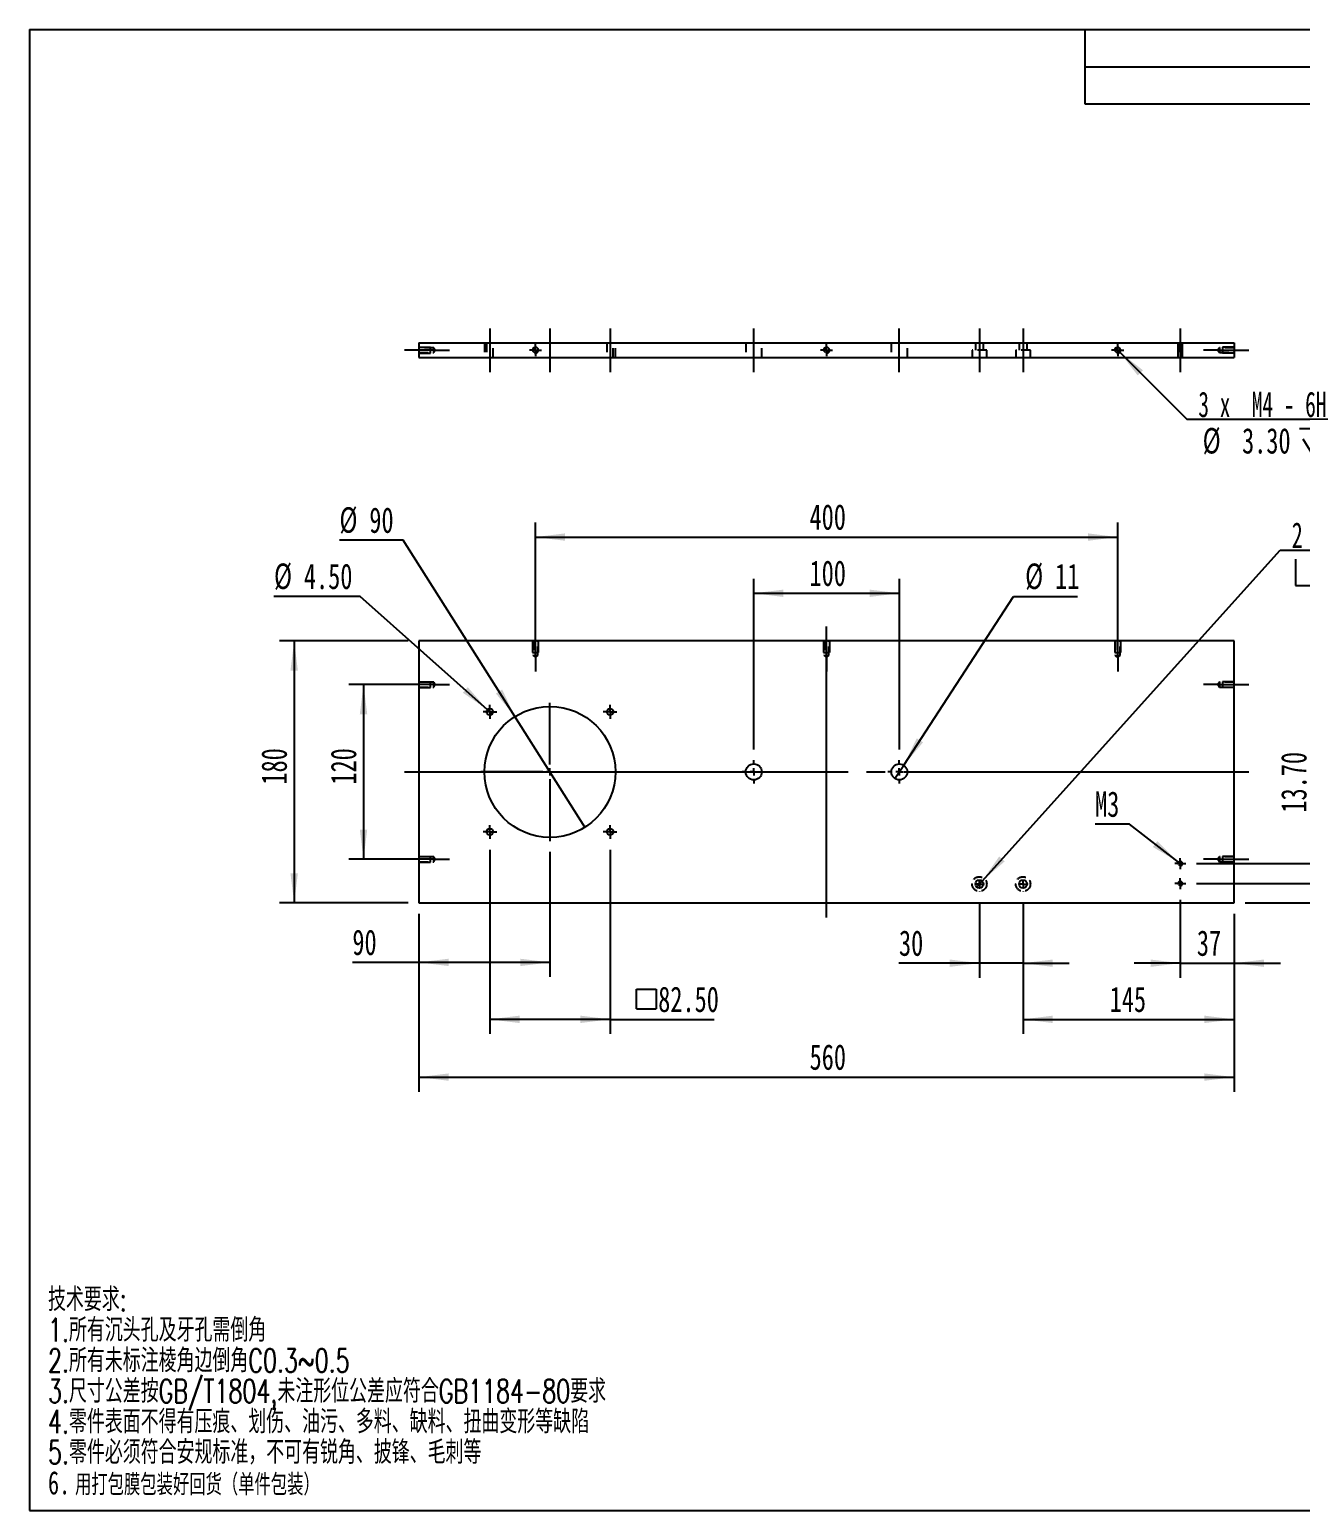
# Model space of a CAD drawing. Extents: x 2 to 292, y 3 to 207.
# Drawn here: x 2.2 to 176.8, y 3.1 to 206.6 of the extents above; entities that cross this region are included whole.
import ezdxf

# ---------------------------------------------------------------- set-up
doc = ezdxf.new("R2010")
doc.units = 0
for name, pattern in [('SLD-中心线', [34.29, 30.48, -1.27, 1.27, -1.27]), ('SLD-实线', [0]), ('SLD-虚线', [1.905, 1.27, -0.635])]:
    doc.linetypes.add(name, pattern=pattern)
doc.layers.get('0').update_dxf_attribs({"linetype": 'CONTINUOUS'})
for name, color, linetype in [('图层7', 7, 'SLD-实线'), ('图框', 7, 'SLD-实线'), ('粗实线', 7, 'SLD-实线')]:
    doc.layers.add(name, color=color, linetype=linetype)
doc.styles.add('SLDTEXTSTYLE0', font='TXT', dxfattribs={"width": 0.7})
doc.styles.add('SLDTEXTSTYLE1', font='TXT', dxfattribs={"width": 0.7, "bigfont": 'bigfont'})
doc.styles.add('SLDTEXTSTYLE10', font='TXT', dxfattribs={"width": 0.633333})
doc.styles.add('SLDTEXTSTYLE11', font='TXT', dxfattribs={"width": 0.616667})
doc.dimstyles.new('SLDDIMSTYLE0', dxfattribs={"dimtxt": 3.5, "dimasz": 4.08, "dimexe": 0, "dimexo": 0.0625, "dimgap": 0.875, "dimtad": 2, "dimlfac": 5, "dimrnd": 1e-09, "dimzin": 12, "dimtxsty": 'SLDTEXTSTYLE0', "dimsah": 1, "dimcen": 0.09, "dimazin": 3, "dimtfac": 1, "dimtofl": 0, "dimtmove": 0, "dimatfit": 3, "dimtolj": 1, "dimtzin": 12})
doc.dimstyles.new('SLDDIMSTYLE1', dxfattribs={"dimtxt": 3.5, "dimasz": 4.08, "dimexe": 0, "dimexo": 0.0625, "dimgap": 0.875, "dimtad": 2, "dimlfac": 5, "dimrnd": 1e-09, "dimzin": 4, "dimtxsty": 'SLDTEXTSTYLE0', "dimsah": 1, "dimcen": 0.09, "dimazin": 3, "dimtfac": 1, "dimtofl": 0, "dimtmove": 0, "dimatfit": 3, "dimtolj": 1, "dimtzin": 12})
doc.dimstyles.new('SLDDIMSTYLE2', dxfattribs={"dimtxt": 3.5, "dimasz": 4.08, "dimexe": 0, "dimexo": 0.0625, "dimgap": 0.875, "dimtad": 0, "dimtih": 1, "dimtoh": 1, "dimlfac": 5, "dimrnd": 1e-09, "dimzin": 12, "dimtxsty": 'SLDTEXTSTYLE0', "dimblk1": 'NONE', "dimsah": 1, "dimcen": 0, "dimazin": 3, "dimtfac": 1, "dimtmove": 0, "dimatfit": 3, "dimtolj": 1, "dimtzin": 12})
doc.dimstyles.new('SLDDIMSTYLE3', dxfattribs={"dimtxt": 3.5, "dimasz": 4.08, "dimexe": 0, "dimexo": 0.0625, "dimgap": 0.875, "dimtad": 0, "dimtih": 1, "dimtoh": 1, "dimlfac": 5, "dimrnd": 1e-09, "dimzin": 4, "dimtxsty": 'SLDTEXTSTYLE0', "dimblk1": 'NONE', "dimsah": 1, "dimcen": 0, "dimazin": 3, "dimtfac": 1, "dimtmove": 0, "dimatfit": 3, "dimtolj": 1, "dimtzin": 12})
doc.dimstyles.new('SLDDIMSTYLE4', dxfattribs={"dimtxt": 3.5, "dimasz": 4.08, "dimexe": 0, "dimexo": 0.0625, "dimgap": 0.875, "dimtad": 2, "dimlfac": 5, "dimrnd": 1e-09, "dimzin": 12, "dimtxsty": 'SLDTEXTSTYLE0', "dimsah": 1, "dimcen": 0.09, "dimazin": 3, "dimtfac": 1, "dimtmove": 0, "dimatfit": 3, "dimtolj": 1, "dimtzin": 12})
doc.dimstyles.new('SLDDIMSTYLE5', dxfattribs={"dimtxt": 3.5, "dimasz": 4.08, "dimexe": 0, "dimexo": 0.0625, "dimgap": 0.875, "dimtad": 2, "dimlfac": 5, "dimrnd": 1e-09, "dimzin": 4, "dimtxsty": 'SLDTEXTSTYLE0', "dimsah": 1, "dimcen": 0.09, "dimazin": 3, "dimtfac": 1, "dimtmove": 0, "dimatfit": 3, "dimtolj": 1, "dimtzin": 12})
doc.dimstyles.new('SLDDIMSTYLE6', dxfattribs={"dimtxt": 3.5, "dimasz": 4.08, "dimexe": 0, "dimexo": 0.0625, "dimgap": 0.875, "dimtad": 0, "dimtih": 1, "dimtoh": 1, "dimlfac": 5, "dimrnd": 1e-09, "dimzin": 4, "dimtxsty": 'SLDTEXTSTYLE0', "dimblk1": 'NONE', "dimsah": 1, "dimcen": 0, "dimazin": 3, "dimtfac": 1, "dimtmove": 0, "dimatfit": 3, "dimtolj": 1, "dimtzin": 12})
doc.dimstyles.new('SLDDIMSTYLE7', dxfattribs={"dimtxt": 3.5, "dimasz": 4.08, "dimexe": 0, "dimexo": 0.0625, "dimgap": 0.875, "dimtad": 0, "dimtih": 1, "dimtoh": 1, "dimdec": 6, "dimlfac": 5, "dimrnd": 1e-09, "dimzin": 12, "dimtxsty": 'SLDTEXTSTYLE0', "dimblk1": 'NONE', "dimsah": 1, "dimcen": 0, "dimazin": 3, "dimtfac": 1, "dimtmove": 0, "dimatfit": 3, "dimtolj": 1, "dimtzin": 12})

# ---------------------------------------------------------------- blocks, each defined once
blk = doc.blocks.new('SW_NOTE_3')
at = {"layer": '图层7', "color": 0, "attachment_point": 1}
for s, insert, char_height, style in [('\\M+18B5A术\\M+19776\\M+18B81:', (0, 4.13), 3.2, 'SLDTEXTSTYLE1'), ('1.\\M+18F8A\\M+1974C沉头\\M+18D45\\M+18B79\\M+189E5\\M+18D45\\M+18EF9\\M+1937C\\M+18A70', (0, -0.07), 3.2, 'SLDTEXTSTYLE1'), ('2.\\M+18F8A\\M+1974C\\M+196A2标\\M+1928D棱\\M+18A70边\\M+1937C\\M+18A70C0.3~0.5', (0, -4.27), 3.2, 'SLDTEXTSTYLE1'), ('3.\\M+18EDA\\M+190A1\\M+18CF6\\M+18DB7\\M+188C2GB/T1804,\\M+196A2\\M+1928D\\M+18C60\\M+188CA\\M+18CF6\\M+18DB7应\\M+19584\\M+18D87GB1184-80\\M+19776\\M+18B81', (0, -8.47), 3.2, 'SLDTEXTSTYLE1'), ('4.\\M+197EB\\M+18C8F\\M+1955C\\M+196CA\\M+19573\\M+193BE\\M+1974C压\\M+18DAD\\M+18141划伤\\M+18141\\M+196FB污\\M+18141\\M+191BD\\M+197BF\\M+18141\\M+1E39E\\M+197BF\\M+18141扭\\M+18BC8变\\M+18C60\\M+19399\\M+1E39E\\M+1E89C', (0, -12.67), 3.2, 'SLDTEXTSTYLE1'), ('5.\\M+197EB\\M+18C8F\\M+1954B须\\M+19584\\M+18D87\\M+188C0规标\\M+18F79\\M+18143\\M+19573\\M+189C2\\M+1974C锐\\M+18A70\\M+18141\\M+194E2锋\\M+18141\\M+196D1\\M+18E68\\M+19399', (0, -16.87), 3.2, 'SLDTEXTSTYLE1'), ('6.', (0, -21.07), 3.2, 'SLDTEXTSTYLE0'), ('\\M+19770\\M+191C5\\M+195EF\\M+1968C\\M+195EF\\M+19195\\M+18D44\\M+189F1货\\M+18169单\\M+18C8F\\M+195EF\\M+19195\\M+1816A', (3.72, -21.47), 2.91042, 'SLDTEXTSTYLE1')]:
    blk.add_mtext(s, dxfattribs=dict(at, insert=insert, char_height=char_height, style=style))
blk = doc.blocks.new('_D')
at = {"layer": '图框', "color": 5}
for p, q in [((55.7, 85.07), (55.7, 60.63)), ((167.7, 85.07), (167.7, 60.63)), ((55.7, 62.63), (167.7, 62.63))]:
    blk.add_line(p, q, dxfattribs=at)
for points in [[(55.7, 62.63), (59.78, 62.13), (59.78, 63.14)], [(167.7, 62.63), (163.62, 63.14), (163.62, 62.13)]]:
    blk.add_solid(points, dxfattribs=at)
at = {"layer": '图框', "color": 5, "insert": (109.37, 67.14), "char_height": 3.5, "attachment_point": 1, "style": 'SLDTEXTSTYLE0'}
blk.add_mtext('560', dxfattribs=at)
blk = doc.blocks.new('_D_1')
at = {"layer": '图框', "color": 5}
for p, q in [((54.2, 122.57), (36.55, 122.57)), ((38.55, 122.57), (38.55, 86.57)), ((54.2, 86.57), (36.55, 86.57))]:
    blk.add_line(p, q, dxfattribs=at)
for points in [[(38.55, 122.57), (38.04, 118.49), (39.06, 118.49)], [(38.55, 86.57), (39.06, 90.65), (38.04, 90.65)]]:
    blk.add_solid(points, dxfattribs=at)
at = {"layer": '图框', "color": 5, "insert": (34.04, 102.83), "char_height": 3.5, "attachment_point": 1, "rotation": 90, "style": 'SLDTEXTSTYLE0'}
blk.add_mtext('180', dxfattribs=at)
blk = doc.blocks.new('_D_2')
at = {"layer": '图框', "color": 5}
for p, q in [((101.7, 107.67), (101.7, 131.12)), ((121.7, 107.67), (121.7, 131.12)), ((101.7, 129.12), (121.7, 129.12))]:
    blk.add_line(p, q, dxfattribs=at)
for points in [[(101.7, 129.12), (105.78, 128.61), (105.78, 129.62)], [(121.7, 129.12), (117.62, 129.62), (117.62, 128.61)]]:
    blk.add_solid(points, dxfattribs=at)
at = {"layer": '图框', "color": 5, "insert": (109.36, 133.63), "char_height": 3.5, "attachment_point": 1, "style": 'SLDTEXTSTYLE0'}
blk.add_mtext('100', dxfattribs=at)
blk = doc.blocks.new('_D_3')
at = {"layer": '图框', "color": 5}
for p, q in [((56.22, 116.57), (46.08, 116.57)), ((48.08, 116.57), (48.08, 92.57)), ((56.22, 92.57), (46.08, 92.57))]:
    blk.add_line(p, q, dxfattribs=at)
for points in [[(48.08, 116.57), (47.57, 112.49), (48.59, 112.49)], [(48.08, 92.57), (48.59, 96.65), (47.57, 96.65)]]:
    blk.add_solid(points, dxfattribs=at)
at = {"layer": '图框', "color": 5, "insert": (43.57, 102.83), "char_height": 3.5, "attachment_point": 1, "rotation": 90, "style": 'SLDTEXTSTYLE0'}
blk.add_mtext('120', dxfattribs=at)
blk = doc.blocks.new('_D_4')
at = {"layer": '图框', "color": 5}
for p, q in [((71.7, 122.05), (71.7, 138.84)), ((151.7, 122.05), (151.7, 138.84)), ((71.7, 136.84), (151.7, 136.84))]:
    blk.add_line(p, q, dxfattribs=at)
for points in [[(71.7, 136.84), (75.78, 136.33), (75.78, 137.35)], [(151.7, 136.84), (147.62, 137.35), (147.62, 136.33)]]:
    blk.add_solid(points, dxfattribs=at)
at = {"layer": '图框', "color": 5, "insert": (109.36, 141.35), "char_height": 3.5, "attachment_point": 1, "style": 'SLDTEXTSTYLE0'}
blk.add_mtext('400', dxfattribs=at)
blk = doc.blocks.new('_D_5')
at = {"layer": '图框', "color": 5}
for p, q in [((73.7, 93.57), (73.7, 76.4)), ((55.7, 85.07), (55.7, 76.4)), ((55.7, 78.4), (46.55, 78.4)), ((73.7, 78.4), (55.7, 78.4))]:
    blk.add_line(p, q, dxfattribs=at)
for points in [[(55.7, 78.4), (59.78, 77.89), (59.78, 78.9)], [(73.7, 78.4), (69.62, 78.9), (69.62, 77.89)]]:
    blk.add_solid(points, dxfattribs=at)
at = {"layer": '图框', "color": 5, "insert": (46.55, 82.91), "char_height": 3.5, "attachment_point": 1, "style": 'SLDTEXTSTYLE0'}
blk.add_mtext('90', dxfattribs=at)
blk = doc.blocks.new('SW_SYMBOL_MOD_BOX')
at = {"layer": '图框', "color": 0}
for p, q in [((200, 200), (200, 800)), ((200, 800), (800, 800)), ((800, 800), (800, 200)), ((200, 200), (800, 200))]:
    blk.add_line(p, q, dxfattribs=at)
blk = doc.blocks.new('_D_6')
at = {"layer": '图框', "color": 5}
for p, q in [((65.45, 93.87), (65.45, 68.57)), ((81.95, 93.87), (81.95, 68.57)), ((81.95, 70.57), (65.45, 70.57)), ((81.95, 70.57), (96.24, 70.57))]:
    blk.add_line(p, q, dxfattribs=at)
for points in [[(65.45, 70.57), (69.53, 70.06), (69.53, 71.08)], [(81.95, 70.57), (77.87, 71.08), (77.87, 70.06)]]:
    blk.add_solid(points, dxfattribs=at)
at = {"layer": '图框', "color": 5, "xscale": 0.004511737089201878, "yscale": 0.004511737089201878, "zscale": 0.004511737089201878, "rotation": 359.9999999999996}
blk.add_blockref('SW_SYMBOL_MOD_BOX', (84.67, 71.09), dxfattribs=at)
at = {"layer": '图框', "color": 5, "insert": (88.57, 75.08), "char_height": 3.5, "attachment_point": 1, "style": 'SLDTEXTSTYLE0'}
blk.add_mtext('82.50', dxfattribs=at)
blk = doc.blocks.new('_D_7')
at = {"layer": '图框', "color": 5}
for p, q in [((53.53, 136.41), (44.77, 136.41)), ((68.88, 112.17), (53.53, 136.41)), ((78.51, 96.96), (68.88, 112.17))]:
    blk.add_line(p, q, dxfattribs=at)
blk.add_solid([(68.88, 112.17), (67.13, 115.89), (66.27, 115.35)], dxfattribs=at)
at = {"layer": '图框', "color": 5, "char_height": 3.5, "attachment_point": 1, "style": 'SLDTEXTSTYLE0'}
for s, insert in [('%%c', (44.77, 140.94)), ('90', (48.88, 140.92))]:
    blk.add_mtext(s, dxfattribs=dict(at, insert=insert))
blk = doc.blocks.new('_NONE')
blk = doc.blocks.new('_D_8')
at = {"layer": '图框', "color": 5}
for p, q in [((47.62, 128.69), (35.78, 128.69)), ((65.11, 113.12), (47.62, 128.69)), ((65.78, 112.52), (65.11, 113.12))]:
    blk.add_line(p, q, dxfattribs=at)
blk.add_solid([(65.11, 113.12), (62.4, 116.21), (61.73, 115.45)], dxfattribs=at)
at = {"layer": '图框', "color": 5, "char_height": 3.5, "attachment_point": 1, "style": 'SLDTEXTSTYLE0'}
for s, insert in [('%%c', (35.78, 133.21)), ('4.50', (39.89, 133.2))]:
    blk.add_mtext(s, dxfattribs=dict(at, insert=insert))
blk = doc.blocks.new('_D_9')
at = {"layer": '图框', "color": 5}
for p, q in [((160.3, 86.98), (160.3, 76.29)), ((167.7, 85.07), (167.7, 76.29)), ((160.3, 78.29), (153.95, 78.29)), ((160.3, 78.29), (167.7, 78.29)), ((167.7, 78.29), (174.05, 78.29))]:
    blk.add_line(p, q, dxfattribs=at)
for points in [[(160.3, 78.29), (156.22, 78.79), (156.22, 77.78)], [(167.7, 78.29), (171.78, 77.78), (171.78, 78.79)]]:
    blk.add_solid(points, dxfattribs=at)
at = {"layer": '图框', "color": 5, "insert": (162.58, 82.8), "char_height": 3.5, "attachment_point": 1, "style": 'SLDTEXTSTYLE0'}
blk.add_mtext('37', dxfattribs=at)
blk = doc.blocks.new('_D_10')
at = {"layer": '图框', "color": 5}
for p, q in [((138.7, 86.62), (138.7, 68.57)), ((167.7, 85.07), (167.7, 68.57)), ((138.7, 70.57), (167.7, 70.57))]:
    blk.add_line(p, q, dxfattribs=at)
for points in [[(138.7, 70.57), (142.78, 70.06), (142.78, 71.08)], [(167.7, 70.57), (163.62, 71.08), (163.62, 70.06)]]:
    blk.add_solid(points, dxfattribs=at)
at = {"layer": '图框', "color": 5, "insert": (150.6, 75.08), "char_height": 3.5, "attachment_point": 1, "style": 'SLDTEXTSTYLE0'}
blk.add_mtext('145', dxfattribs=at)
blk = doc.blocks.new('_D_11')
at = {"layer": '图框', "color": 5}
for p, q in [((132.7, 86.62), (132.7, 76.29)), ((138.7, 86.62), (138.7, 76.29)), ((132.7, 78.29), (121.65, 78.29)), ((138.7, 78.29), (132.7, 78.29)), ((138.7, 78.29), (145.05, 78.29))]:
    blk.add_line(p, q, dxfattribs=at)
for points in [[(132.7, 78.29), (128.62, 78.79), (128.62, 77.78)], [(138.7, 78.29), (142.78, 77.78), (142.78, 78.79)]]:
    blk.add_solid(points, dxfattribs=at)
at = {"layer": '图框', "color": 5, "insert": (121.65, 82.8), "char_height": 3.5, "attachment_point": 1, "style": 'SLDTEXTSTYLE0'}
blk.add_mtext('30', dxfattribs=at)
blk = doc.blocks.new('_D_12')
at = {"layer": '图框', "color": 5}
for p, q in [((187.3, 89.23), (187.3, 95.58)), ((162.55, 89.23), (189.3, 89.23)), ((187.3, 89.23), (187.3, 86.57)), ((169.2, 86.57), (189.3, 86.57)), ((187.3, 86.57), (187.3, 71.7))]:
    blk.add_line(p, q, dxfattribs=at)
for points in [[(187.3, 89.23), (187.81, 93.31), (186.79, 93.31)], [(187.3, 86.57), (186.79, 82.49), (187.81, 82.49)]]:
    blk.add_solid(points, dxfattribs=at)
at = {"layer": '图框', "color": 5, "insert": (182.79, 71.7), "char_height": 3.5, "attachment_point": 1, "rotation": 90, "style": 'SLDTEXTSTYLE0'}
blk.add_mtext('13.32', dxfattribs=at)
blk = doc.blocks.new('_D_13')
at = {"layer": '图框', "color": 5}
for p, q in [((178.65, 91.97), (178.65, 106.65)), ((162.55, 91.97), (180.65, 91.97)), ((178.65, 91.97), (178.65, 89.23)), ((162.55, 89.23), (180.65, 89.23)), ((178.65, 89.23), (178.65, 82.88))]:
    blk.add_line(p, q, dxfattribs=at)
for points in [[(178.65, 91.97), (179.16, 96.05), (178.14, 96.05)], [(178.65, 89.23), (178.14, 85.15), (179.16, 85.15)]]:
    blk.add_solid(points, dxfattribs=at)
at = {"layer": '图框', "color": 5, "insert": (174.14, 98.98), "char_height": 3.5, "attachment_point": 1, "rotation": 90, "style": 'SLDTEXTSTYLE0'}
blk.add_mtext('13.70', dxfattribs=at)
blk = doc.blocks.new('SW_SYMBOL_HOLE_SPOT')
at = {"layer": '图框', "color": 0}
for p, q in [((0, 875), (0, 75)), ((1600, 75), (1600, 875)), ((0, 75), (1600, 75))]:
    blk.add_line(p, q, dxfattribs=at)
blk = doc.blocks.new('SW_SYMBOL_HOLE_DEPTH')
at = {"layer": '图框', "color": 0}
for p, q in [((0, 875), (800, 875)), ((100, 555), (400, 75)), ((400, 875), (400, 75)), ((700, 555), (400, 75))]:
    blk.add_line(p, q, dxfattribs=at)
blk = doc.blocks.new('_D_14')
at = {"layer": '图框', "color": 5}
for p, q in [((133.07, 89.58), (174.03, 135.06)), ((174.03, 135.06), (201.18, 135.06)), ((132.33, 88.76), (133.07, 89.58))]:
    blk.add_line(p, q, dxfattribs=at)
blk.add_solid([(133.07, 89.58), (136.17, 92.27), (135.42, 92.95)], dxfattribs=at)
at = {"layer": '图框', "color": 5, "xscale": 0.004511737089201878, "yscale": 0.004511737089201878, "zscale": 0.004511737089201878}
for name, p in [('SW_SYMBOL_HOLE_SPOT', (176.11, 129.85)), ('SW_SYMBOL_HOLE_DEPTH', (193.72, 129.85))]:
    blk.add_blockref(name, p, dxfattribs=at)
at = {"layer": '图框', "color": 5, "char_height": 3.5, "attachment_point": 1}
for s, insert, style in [('2 x', (175.62, 138.86), 'SLDTEXTSTYLE10'), ('%%c', (181.75, 138.87), 'SLDTEXTSTYLE0'), ('5.50 贯\\M+190FA', (187.17, 138.86), 'SLDTEXTSTYLE1'), ('%%c', (183.48, 133.86), 'SLDTEXTSTYLE0'), ('10', (188.9, 133.84), 'SLDTEXTSTYLE0'), ('5', (198.94, 133.84), 'SLDTEXTSTYLE0')]:
    blk.add_mtext(s, dxfattribs=dict(at, insert=insert, style=style))
blk = doc.blocks.new('_D_15')
at = {"layer": '图框', "color": 5}
for p, q in [((122.3, 105.49), (137.4, 128.69)), ((137.4, 128.69), (146.18, 128.69)), ((121.1, 103.65), (122.3, 105.49))]:
    blk.add_line(p, q, dxfattribs=at)
blk.add_solid([(122.3, 105.49), (124.95, 108.63), (124.1, 109.19)], dxfattribs=at)
at = {"layer": '图框', "color": 5, "char_height": 3.5, "attachment_point": 1, "style": 'SLDTEXTSTYLE0'}
for s, insert in [('%%c', (138.99, 133.21)), ('11', (143.1, 133.2))]:
    blk.add_mtext(s, dxfattribs=dict(at, insert=insert))
blk = doc.blocks.new('_D_16')
at = {"layer": '图框', "color": 5}
for p, q in [((153.34, 97.39), (148.59, 97.39)), ((160.06, 92.16), (153.34, 97.39)), ((160.53, 91.79), (160.06, 92.16))]:
    blk.add_line(p, q, dxfattribs=at)
blk.add_solid([(160.06, 92.16), (157.16, 95.06), (156.53, 94.26)], dxfattribs=at)
at = {"layer": '图框', "color": 5, "insert": (148.59, 101.9), "char_height": 3.5, "attachment_point": 1, "style": 'SLDTEXTSTYLE0'}
blk.add_mtext('M3', dxfattribs=at)
blk = doc.blocks.new('SW_CENTERMARKSYMBOL_0')
at = {"layer": '图框', "color": 0}
for p, q in [((-0.5, 0), (-0.75, 0)), ((0, 0), (-0.5, 0)), ((0, 0.5), (0, 0.75)), ((0, 0), (0, 0.5)), ((0, 0), (0, -0.5)), ((0, 0), (0.5, 0)), ((0.5, 0), (0.75, 0)), ((0, -0.5), (0, -0.75))]:
    blk.add_line(p, q, dxfattribs=at)
blk = doc.blocks.new('SW_CENTERMARKSYMBOL_1')
at = {"layer": '图框', "color": 0}
for p, q in [((-0.5, 0), (-0.75, 0)), ((0, 0), (-0.5, 0)), ((0, 0.5), (0, 0.75)), ((0, 0), (0, 0.5)), ((0, 0), (0, -0.5)), ((0, 0), (0.5, 0)), ((0.5, 0), (0.75, 0)), ((0, -0.5), (0, -0.75))]:
    blk.add_line(p, q, dxfattribs=at)
blk = doc.blocks.new('SW_CENTERMARKSYMBOL_2')
at = {"layer": '图框', "color": 0}
for p, q in [((0, 1), (0, 9.5)), ((-1, 0), (-9.5, 0)), ((0, 0), (-0.5, 0)), ((0, 0), (0, 0.5)), ((0, 0), (0, -0.5)), ((0, 0), (0.5, 0)), ((1, 0), (9.5, 0)), ((0, -1), (0, -9.5))]:
    blk.add_line(p, q, dxfattribs=at)
blk = doc.blocks.new('SW_CENTERMARKSYMBOL_3')
at = {"layer": '图框', "color": 0}
for p, q in [((-0.5, 0), (-0.95, 0)), ((0, 0), (-0.5, 0)), ((0, 0.5), (0, 0.95)), ((0, 0), (0, 0.5)), ((0, 0), (0, -0.5)), ((0, 0), (0.5, 0)), ((0.5, 0), (0.95, 0)), ((0, -0.5), (0, -0.95))]:
    blk.add_line(p, q, dxfattribs=at)
blk = doc.blocks.new('SW_CENTERMARKSYMBOL_4')
at = {"layer": '图框', "color": 0}
for p, q in [((-0.5, 0), (-0.95, 0)), ((0, 0), (-0.5, 0)), ((0, 0.5), (0, 0.95)), ((0, 0), (0, 0.5)), ((0, 0), (0, -0.5)), ((0, 0), (0.5, 0)), ((0.5, 0), (0.95, 0)), ((0, -0.5), (0, -0.95))]:
    blk.add_line(p, q, dxfattribs=at)
blk = doc.blocks.new('SW_CENTERMARKSYMBOL_5')
at = {"layer": '图框', "color": 0}
for p, q in [((-0.5, 0), (-0.95, 0)), ((0, 0), (-0.5, 0)), ((0, 0.5), (0, 0.95)), ((0, 0), (0, 0.5)), ((0, 0), (0, -0.5)), ((0, 0), (0.5, 0)), ((0.5, 0), (0.95, 0)), ((0, -0.5), (0, -0.95))]:
    blk.add_line(p, q, dxfattribs=at)
blk = doc.blocks.new('SW_CENTERMARKSYMBOL_6')
at = {"layer": '图框', "color": 0}
for p, q in [((-0.5, 0), (-0.95, 0)), ((0, 0), (-0.5, 0)), ((0, 0.5), (0, 0.95)), ((0, 0), (0, 0.5)), ((0, 0), (0, -0.5)), ((0, 0), (0.5, 0)), ((0.5, 0), (0.95, 0)), ((0, -0.5), (0, -0.95))]:
    blk.add_line(p, q, dxfattribs=at)
blk = doc.blocks.new('SW_CENTERMARKSYMBOL_7')
at = {"layer": '图框', "color": 0}
for p, q in [((-1, 0), (-1.05, 0)), ((0, 0), (-0.5, 0)), ((0, 1), (0, 1.05)), ((0, 0), (0, 0.5)), ((0, 0), (0, -0.5)), ((0, 0), (0.5, 0)), ((1, 0), (1.05, 0)), ((0, -1), (0, -1.05))]:
    blk.add_line(p, q, dxfattribs=at)
blk = doc.blocks.new('SW_CENTERMARKSYMBOL_8')
at = {"layer": '图框', "color": 0}
for p, q in [((-1, 0), (-1.05, 0)), ((0, 0), (-0.5, 0)), ((0, 1), (0, 1.05)), ((0, 0), (0, 0.5)), ((0, 0), (0, -0.5)), ((0, 0), (0.5, 0)), ((1, 0), (1.05, 0)), ((0, -1), (0, -1.05))]:
    blk.add_line(p, q, dxfattribs=at)
blk = doc.blocks.new('SW_CENTERMARKSYMBOL_9')
at = {"layer": '图框', "color": 0}
for p, q in [((-1, 0), (-1.6, 0)), ((0, 0), (-0.5, 0)), ((0, 1), (0, 1.6)), ((0, 0), (0, 0.5)), ((0, 0), (0, -0.5)), ((0, 0), (0.5, 0)), ((1, 0), (1.6, 0)), ((0, -1), (0, -1.6))]:
    blk.add_line(p, q, dxfattribs=at)
blk = doc.blocks.new('SW_CENTERMARKSYMBOL_10')
at = {"layer": '图框', "color": 0}
for p, q in [((-1, 0), (-1.6, 0)), ((0, 0), (-0.5, 0)), ((0, 1), (0, 1.6)), ((0, 0), (0, 0.5)), ((0, 0), (0, -0.5)), ((0, 0), (0.5, 0)), ((1, 0), (1.6, 0)), ((0, -1), (0, -1.6))]:
    blk.add_line(p, q, dxfattribs=at)
blk = doc.blocks.new('_D_19')
at = {"layer": '图框', "color": 5}
for p, q in [((151.46, 162.75), (151.93, 162.28)), ((151.93, 162.28), (161.19, 153.03)), ((161.19, 153.03), (190.38, 153.03))]:
    blk.add_line(p, q, dxfattribs=at)
blk.add_solid([(151.93, 162.28), (154.46, 159.04), (155.18, 159.76)], dxfattribs=at)
at = {"layer": '图框', "color": 5, "xscale": 0.004511737089201878, "yscale": 0.004511737089201878, "zscale": 0.004511737089201878}
for p in [(183.42, 152.84), (176.68, 147.83)]:
    blk.add_blockref('SW_SYMBOL_HOLE_DEPTH', p, dxfattribs=at)
at = {"layer": '图框', "color": 5, "char_height": 3.5, "attachment_point": 1}
for s, insert, style in [('3 x  M4 - 6H', (162.78, 156.83), 'SLDTEXTSTYLE11'), ('8', (188.63, 156.83), 'SLDTEXTSTYLE0'), ('%%c', (163.37, 151.83), 'SLDTEXTSTYLE0'), ('3.30', (168.79, 151.82), 'SLDTEXTSTYLE0'), ('10.10', (181.9, 151.82), 'SLDTEXTSTYLE0')]:
    blk.add_mtext(s, dxfattribs=dict(at, insert=insert, style=style))
blk = doc.blocks.new('SW_CENTERMARKSYMBOL_13')
at = {"layer": '图框', "color": 0}
for p, q in [((-0.5, 0), (-0.83, 0)), ((0, 0), (-0.5, 0)), ((0, 0.5), (0, 0.83)), ((0, 0), (0, 0.5)), ((0, 0), (0, -0.5)), ((0, 0), (0.5, 0)), ((0.5, 0), (0.83, 0)), ((0, -0.5), (0, -0.83))]:
    blk.add_line(p, q, dxfattribs=at)
blk = doc.blocks.new('SW_CENTERMARKSYMBOL_14')
at = {"layer": '图框', "color": 0}
for p, q in [((-0.5, 0), (-0.83, 0)), ((0, 0), (-0.5, 0)), ((0, 0.5), (0, 0.83)), ((0, 0), (0, 0.5)), ((0, 0), (0, -0.5)), ((0, 0), (0.5, 0)), ((0.5, 0), (0.83, 0)), ((0, -0.5), (0, -0.83))]:
    blk.add_line(p, q, dxfattribs=at)
blk = doc.blocks.new('SW_CENTERMARKSYMBOL_15')
at = {"layer": '图框', "color": 0}
for p, q in [((-0.5, 0), (-0.83, 0)), ((0, 0), (-0.5, 0)), ((0, 0.5), (0, 0.83)), ((0, 0), (0, 0.5)), ((0, 0), (0, -0.5)), ((0, 0), (0.5, 0)), ((0.5, 0), (0.83, 0)), ((0, -0.5), (0, -0.83))]:
    blk.add_line(p, q, dxfattribs=at)

msp = doc.modelspace()

# ---------------------------------------------------------------- linework, layer by layer
at = {"color": 7, "linetype": 'SLD-实线'}
for p, q in [((55.69763003, 163.51378317), (167.69763051, 163.51378317)), ((55.69763003, 163.51378317), (55.69763003, 161.51378322)), ((55.69763027, 162.9137832), (57.29763027, 162.9137832)), ((55.69763027, 162.9137832), (57.29763027, 162.9137832)), ((159.99763027, 161.5137832), (159.99763027, 163.5137832)), ((159.99763027, 161.5137832), (159.99763027, 163.5137832)), ((160.59763027, 161.5137832), (160.59763027, 163.5137832)), ((160.59763027, 161.5137832), (160.59763027, 163.5137832)), ((167.69763027, 162.9137832), (166.09763027, 162.9137832)), ((167.69763027, 162.9137832), (166.09763027, 162.9137832)), ((167.69763051, 163.51378317), (167.69763051, 161.51378322)), ((55.69763003, 161.51378322), (167.69763051, 161.51378322)), ((55.69763027, 162.1137832), (57.29763027, 162.1137832)), ((55.69763027, 162.1137832), (57.29763027, 162.1137832)), ((167.69763027, 162.1137832), (166.09763027, 162.1137832)), ((167.69763027, 162.1137832), (166.09763027, 162.1137832)), ((55.69763003, 122.56725325), (55.69763003, 86.56725182)), ((167.69763051, 122.56725325), (55.69763003, 122.56725325)), ((71.29763027, 122.56725253), (71.29763027, 120.96725253)), ((72.09763027, 122.56725253), (72.09763027, 120.96725253)), ((111.29763027, 122.56725253), (111.29763027, 120.96725253)), ((112.09763027, 122.56725253), (112.09763027, 120.96725253)), ((151.29763027, 122.56725253), (151.29763027, 120.96725253)), ((152.09763027, 122.56725253), (152.09763027, 120.96725253)), ((167.69763051, 86.56725182), (167.69763051, 122.56725325)), ((55.69763027, 116.96725253), (57.29763027, 116.96725253)), ((55.69763027, 116.16725253), (57.29763027, 116.16725253)), ((167.69763027, 116.96725253), (166.09763027, 116.96725253)), ((167.69763027, 116.16725253), (166.09763027, 116.16725253)), ((55.69763027, 92.96725253), (57.29763027, 92.96725253)), ((55.69763027, 92.16725253), (57.29763027, 92.16725253)), ((167.69763027, 92.96725253), (166.09763027, 92.96725253)), ((167.69763027, 92.16725253), (166.09763027, 92.16725253)), ((55.69763003, 86.56725182), (167.69763051, 86.56725182))]:
    msp.add_line(p, q, dxfattribs=at)
at = {"color": 7, "linetype": 'SLD-虚线'}
for p, q in [((57.71763144, 162.84378319), (55.69763003, 162.84378319)), ((57.29763027, 162.1137832), (57.29763027, 162.9137832)), ((57.29763027, 162.1137832), (57.29763027, 162.9137832)), ((57.71763144, 162.5137832), (57.71763144, 162.84378319)), ((57.91591225, 162.5137832), (57.71763144, 162.84378319)), ((64.69763039, 163.51378317), (64.69763039, 161.51378322)), ((64.9976295, 163.51378317), (64.9976295, 161.51378322)), ((65.89762984, 161.51378322), (65.89762984, 163.51378317)), ((81.49763165, 163.51378317), (81.49763165, 161.51378322)), ((82.397629, 161.51378322), (82.397629, 163.51378317)), ((82.6976311, 161.51378322), (82.6976311, 163.51378317)), ((100.59763012, 163.51378317), (100.59763012, 161.51378322)), ((102.79763011, 161.51378322), (102.79763011, 163.51378317)), ((120.59763042, 163.51378317), (120.59763042, 161.51378322)), ((122.79763041, 161.51378322), (122.79763041, 163.51378317)), ((132.14763073, 163.51378317), (132.14763073, 162.5137832)), ((133.24762998, 162.5137832), (133.24762998, 163.51378317)), ((138.14762948, 163.51378317), (138.14762948, 162.5137832)), ((139.24763022, 162.5137832), (139.24763022, 163.51378317)), ((160.04763065, 163.51378317), (160.04763065, 161.51378322)), ((160.54763017, 161.51378322), (160.54763017, 163.51378317)), ((165.67762909, 162.84378319), (165.47934828, 162.5137832)), ((165.67762909, 162.84378319), (165.67762909, 162.1837832)), ((167.69763051, 162.84378319), (165.67762909, 162.84378319)), ((166.09763027, 162.9137832), (166.09763027, 162.1137832)), ((166.09763027, 162.9137832), (166.09763027, 162.1137832)), ((55.69763003, 162.1837832), (57.71763144, 162.1837832)), ((57.71763144, 162.1837832), (57.71763144, 162.5137832)), ((57.71763144, 162.1837832), (57.91591225, 162.5137832)), ((133.69763015, 162.5137832), (131.69763057, 162.5137832)), ((131.69763057, 162.5137832), (131.69763057, 161.51378322)), ((133.69763015, 161.51378322), (133.69763015, 162.5137832)), ((139.69763039, 162.5137832), (137.69762931, 162.5137832)), ((137.69762931, 162.5137832), (137.69762931, 161.51378322)), ((139.69763039, 161.51378322), (139.69763039, 162.5137832)), ((165.47934828, 162.5137832), (165.67762909, 162.1837832)), ((165.67762909, 162.1837832), (167.69763051, 162.1837832)), ((71.36763154, 122.56725325), (71.36763154, 120.54725184)), ((72.02763079, 120.54725184), (72.02763079, 122.56725325)), ((111.36763027, 122.56725325), (111.36763027, 120.54725184)), ((112.02763027, 120.54725184), (112.02763027, 122.56725325)), ((151.36762975, 122.56725325), (151.36762975, 120.54725184)), ((152.027629, 120.54725184), (152.027629, 122.56725325)), ((71.29763027, 120.96725253), (72.09763027, 120.96725253)), ((71.36763154, 120.54725184), (72.02763079, 120.54725184)), ((71.36763154, 120.54725184), (71.69762967, 120.34896805)), ((71.69762967, 120.34896805), (72.02763079, 120.54725184)), ((111.29763027, 120.96725253), (112.09763027, 120.96725253)), ((111.36763027, 120.54725184), (112.02763027, 120.54725184)), ((111.36763027, 120.54725184), (111.69763027, 120.34896805)), ((111.69763027, 120.34896805), (112.02763027, 120.54725184)), ((151.29763027, 120.96725253), (152.09763027, 120.96725253)), ((151.36762975, 120.54725184), (152.027629, 120.54725184)), ((151.36762975, 120.54725184), (151.69763086, 120.34896805)), ((151.69763086, 120.34896805), (152.027629, 120.54725184)), ((57.71763144, 116.89725264), (55.69763003, 116.89725264)), ((55.69763003, 116.23725264), (57.71763144, 116.23725264)), ((57.29763027, 116.16725253), (57.29763027, 116.96725253)), ((57.71763144, 116.23725264), (57.71763144, 116.89725264)), ((57.91591225, 116.56725227), (57.71763144, 116.89725264)), ((57.71763144, 116.23725264), (57.91591225, 116.56725227)), ((165.67762909, 116.89725264), (165.47934828, 116.56725227)), ((165.47934828, 116.56725227), (165.67762909, 116.23725264)), ((165.67762909, 116.89725264), (165.67762909, 116.23725264)), ((167.69763051, 116.89725264), (165.67762909, 116.89725264)), ((165.67762909, 116.23725264), (167.69763051, 116.23725264)), ((166.09763027, 116.96725253), (166.09763027, 116.16725253)), ((57.71763144, 92.89725243), (55.69763003, 92.89725243)), ((55.69763003, 92.23725243), (57.71763144, 92.23725243)), ((57.29763027, 92.16725253), (57.29763027, 92.96725253)), ((57.71763144, 92.23725243), (57.71763144, 92.89725243)), ((57.91591225, 92.5672528), (57.71763144, 92.89725243)), ((57.71763144, 92.23725243), (57.91591225, 92.5672528)), ((165.67762909, 92.89725243), (165.47934828, 92.5672528)), ((165.47934828, 92.5672528), (165.67762909, 92.23725243)), ((165.67762909, 92.89725243), (165.67762909, 92.23725243)), ((167.69763051, 92.89725243), (165.67762909, 92.89725243)), ((165.67762909, 92.23725243), (167.69763051, 92.23725243)), ((166.09763027, 92.96725253), (166.09763027, 92.16725253))]:
    msp.add_line(p, q, dxfattribs=at)
for centre, radius in [((71.69763027, 162.5137832), 0.33), ((111.69763027, 162.5137832), 0.33), ((151.69763027, 162.5137832), 0.33), ((132.69763027, 89.16725253), 1), ((138.69763027, 89.16725253), 1)]:
    msp.add_circle(centre, radius, dxfattribs=at)
at = {"color": 7, "linetype": 'SLD-实线'}
for centre, radius in [((73.69763027, 104.56725253), 9), ((65.44763027, 112.81725253), 0.45), ((81.94763027, 112.81725253), 0.45), ((101.69763027, 104.56725253), 1.1), ((121.69763027, 104.56725253), 1.1), ((65.44763027, 96.31725253), 0.45), ((81.94763027, 96.31725253), 0.45), ((160.29763027, 91.97085253), 0.25), ((132.69763027, 89.16725253), 0.55), ((138.69763027, 89.16725253), 0.55), ((160.29763027, 89.23085253), 0.25)]:
    msp.add_circle(centre, radius, dxfattribs=at)
for centre, radius in [((71.69763027, 162.5137832), 0.4), ((111.69763027, 162.5137832), 0.4), ((151.69763027, 162.5137832), 0.4), ((160.29763027, 91.97085253), 0.3), ((160.29763027, 89.23085253), 0.3)]:
    msp.add_arc(centre, radius, 255, 195, dxfattribs=at)
at = {"layer": '图层7', "color": 5}
for p, q in [((147.20335433, 206.5709215), (147.20335433, 196.35433538)), ((147.20335433, 201.44208283), (292.20335529, 201.44208283)), ((147.20335433, 196.35433538), (292.20335529, 196.35433538))]:
    msp.add_line(p, q, dxfattribs=at)
at = {"layer": '图框', "color": 5, "linetype": 'SLD-中心线', "ltscale": 2}
for p, q in [((65.44763027, 165.5137832), (65.44763027, 159.5137832)), ((73.69763027, 165.5137832), (73.69763027, 159.5137832)), ((81.94763027, 165.5137832), (81.94763027, 159.5137832)), ((101.69763027, 159.5137832), (101.69763027, 165.5137832)), ((121.69763027, 159.5137832), (121.69763027, 165.5137832)), ((132.69763027, 165.5137832), (132.69763027, 162.5137832)), ((138.69763027, 165.5137832), (138.69763027, 162.5137832)), ((160.29763027, 165.5137832), (160.29763027, 159.5137832)), ((57.71763027, 162.5137832), (53.69763027, 162.5137832)), ((57.71763027, 162.5137832), (59.91591427, 162.5137832)), ((132.69763027, 162.5137832), (132.69763027, 159.5137832)), ((138.69763027, 162.5137832), (138.69763027, 159.5137832)), ((165.67763027, 162.5137832), (163.47934626, 162.5137832)), ((165.67763027, 162.5137832), (169.69763027, 162.5137832)), ((71.69763027, 120.54725253), (71.69763027, 124.56725253)), ((111.69763027, 120.54725253), (111.69763027, 124.56725253)), ((151.69763027, 120.54725253), (151.69763027, 124.56725253)), ((111.69763027, 84.56725253), (111.69763027, 122.56725253)), ((71.69763027, 120.54725253), (71.69763027, 118.34896853)), ((111.69763027, 120.54725253), (111.69763027, 118.34896853)), ((151.69763027, 120.54725253), (151.69763027, 118.34896853)), ((57.71763027, 116.56725253), (53.69763027, 116.56725253)), ((57.71763027, 116.56725253), (59.91591427, 116.56725253)), ((165.67763027, 116.56725253), (163.47934626, 116.56725253)), ((165.67763027, 116.56725253), (169.69763027, 116.56725253)), ((53.69763027, 104.56725253), (169.69763027, 104.56725253)), ((57.71763027, 92.56725253), (53.69763027, 92.56725253)), ((57.71763027, 92.56725253), (59.91591427, 92.56725253)), ((165.67763027, 92.56725253), (163.47934626, 92.56725253)), ((165.67763027, 92.56725253), (169.69763027, 92.56725253))]:
    msp.add_line(p, q, dxfattribs=at)
at = {"layer": '粗实线', "color": 5}
for p, q in [((2.20335337, 206.5709215), (2.20335337, 3.09596976)), ((2.20335337, 206.5709215), (292.20335529, 206.5709215)), ((2.20335337, 3.09596976), (292.20335529, 3.09596976))]:
    msp.add_line(p, q, dxfattribs=at)

# ---------------------------------------------------------------- block references
at = {"layer": '图层7', "color": 5}
msp.add_blockref('SW_NOTE_3', (4.72820809, 29.56181952), dxfattribs=at)
at = {"layer": '图框', "color": 5}
for name, p in [('SW_CENTERMARKSYMBOL_15', (71.69763027, 162.5137832)), ('SW_CENTERMARKSYMBOL_14', (111.69763027, 162.5137832)), ('SW_CENTERMARKSYMBOL_13', (151.69763027, 162.5137832)), ('SW_CENTERMARKSYMBOL_2', (73.69763027, 104.56725253)), ('SW_CENTERMARKSYMBOL_4', (65.44763027, 112.81725253)), ('SW_CENTERMARKSYMBOL_5', (81.94763027, 112.81725253)), ('SW_CENTERMARKSYMBOL_9', (101.69763027, 104.56725253)), ('SW_CENTERMARKSYMBOL_10', (121.69763027, 104.56725253)), ('SW_CENTERMARKSYMBOL_3', (65.44763027, 96.31725253)), ('SW_CENTERMARKSYMBOL_6', (81.94763027, 96.31725253)), ('SW_CENTERMARKSYMBOL_0', (160.29763027, 91.97085253)), ('SW_CENTERMARKSYMBOL_8', (132.69763027, 89.16725253)), ('SW_CENTERMARKSYMBOL_7', (138.69763027, 89.16725253)), ('SW_CENTERMARKSYMBOL_1', (160.29763027, 89.23085253))]:
    msp.add_blockref(name, p, dxfattribs=at)

# ---------------------------------------------------------------- dimensions: what is measured, and where the dimension line sits
dim = msp.add_diameter_dim_2p(p1=(151.46416612, 162.74700946), p2=(151.93109442, 162.28055693), text='3 x  M4 - 6H {\\fGDT;x} 8\\P%%c 3.30 {\\fGDT;x} 10.10\\P', dimstyle='SLDDIMSTYLE7', override={"dimpost": '<>'}, dxfattribs=at)
dim.commit()
dim.dimension.update_dxf_attribs({"geometry": '_D_19', "text_midpoint": (176.57868683, 152.32325415), "dimtype": 163})
for p1, p2, dimstyle, picture, middle in [((78.51233957, 96.96339994), (68.88292096, 112.17110513), 'SLDDIMSTYLE2', '_D_7', (48.35616303, 139.34558332)), ((65.78375725, 112.51805586), (65.11150328, 113.11644921), 'SLDDIMSTYLE3', '_D_8', (40.90259749, 131.62369154)), ((121.09744967, 103.64541564), (122.29781087, 105.48908942), 'SLDDIMSTYLE2', '_D_15', (142.58329197, 131.62369154)), ((160.53420549, 91.78637445), (160.06105504, 92.15533062), 'SLDDIMSTYLE2', '_D_16', (150.17194007, 99.5586958))]:
    dim = msp.add_diameter_dim_2p(p1=p1, p2=p2, dimstyle=dimstyle, dxfattribs=at)
    dim.commit()
    dim.dimension.update_dxf_attribs({"geometry": picture, "text_midpoint": middle, "dimtype": 163})
for base, p1, p2, dimstyle, picture, middle in [((151.69763027, 136.83829158), (71.69763027, 120.54725253), (151.69763027, 120.54725253), 'SLDDIMSTYLE0', '_D_4', (111.66755576, 136.83829158)), ((121.69763027, 129.11639981), (101.69763027, 106.16725253), (121.69763027, 106.16725253), 'SLDDIMSTYLE0', '_D_2', (111.66755576, 129.11639981)), ((55.69763027, 78.39506268), (73.69763027, 95.06725253), (55.69763027, 86.56725253), 'SLDDIMSTYLE0', '_D_5', (48.07888477, 78.39506268)), ((132.69763027, 78.28696395), (138.69763027, 88.11725253), (132.69763027, 88.11725253), 'SLDDIMSTYLE4', '_D_11', (123.18632465, 78.28696395)), ((167.69763027, 70.56725253), (138.69763027, 88.11725253), (167.69763027, 86.56725253), 'SLDDIMSTYLE0', '_D_10', (152.90561822, 70.56725253)), ((167.69763027, 78.28696395), (160.29763027, 88.48085253), (167.69763027, 86.56725253), 'SLDDIMSTYLE4', '_D_9', (164.11284271, 78.28696395)), ((167.69763027, 62.63311073), (55.69763027, 86.56725253), (167.69763027, 86.56725253), 'SLDDIMSTYLE0', '_D', (111.66755576, 62.63311073))]:
    dim = msp.add_linear_dim(base=base, p1=p1, p2=p2, dimstyle=dimstyle, dxfattribs=at)
    dim.commit()
    dim.dimension.update_dxf_attribs({"geometry": picture, "text_midpoint": middle, "dimtype": 160})
dim = msp.add_diameter_dim_2p(p1=(132.32954241, 88.75858234), p2=(133.06571812, 89.57592273), text='2 x <> 贯穿\\P{\\fGDT;v}%%c 10 {\\fGDT;x} 5\\P', dimstyle='SLDDIMSTYLE6', dxfattribs=at)
dim.commit()
dim.dimension.update_dxf_attribs({"geometry": '_D_14', "text_midpoint": (188.40090962, 134.34708989), "dimtype": 163})
for base, p1, p2, dimstyle, picture, middle in [((38.54961399, 86.56725253), (55.69763027, 122.56725253), (55.69763027, 86.56725253), 'SLDDIMSTYLE0', '_D_1', (38.54961399, 105.13471034)), ((48.07888477, 92.56725253), (57.71763027, 116.56725253), (57.71763027, 92.56725253), 'SLDDIMSTYLE0', '_D_3', (48.07888477, 105.13471034)), ((178.65103663, 89.23085253), (161.04763027, 91.97085253), (161.04763027, 89.23085253), 'SLDDIMSTYLE5', '_D_13', (178.65103663, 102.81787178)), ((187.29814204, 86.56725253), (161.04763027, 89.23085253), (167.69763027, 86.56725253), 'SLDDIMSTYLE4', '_D_12', (187.29814204, 75.53592257))]:
    dim = msp.add_linear_dim(base=base, p1=p1, p2=p2, angle=90, dimstyle=dimstyle, dxfattribs=at)
    dim.commit()
    dim.dimension.update_dxf_attribs({"geometry": picture, "text_midpoint": middle, "dimtype": 160})
dim = msp.add_linear_dim(base=(65.44763027, 70.56725253), p1=(81.94763027, 95.36725253), p2=(65.44763027, 95.36725253), text='{\\fGDT;o}<>', dimstyle='SLDDIMSTYLE1', dxfattribs=at)
dim.commit()
dim.dimension.update_dxf_attribs({"geometry": '_D_6', "text_midpoint": (90.4565574, 70.56725253), "dimtype": 160})

doc.saveas('drawing.dxf')
